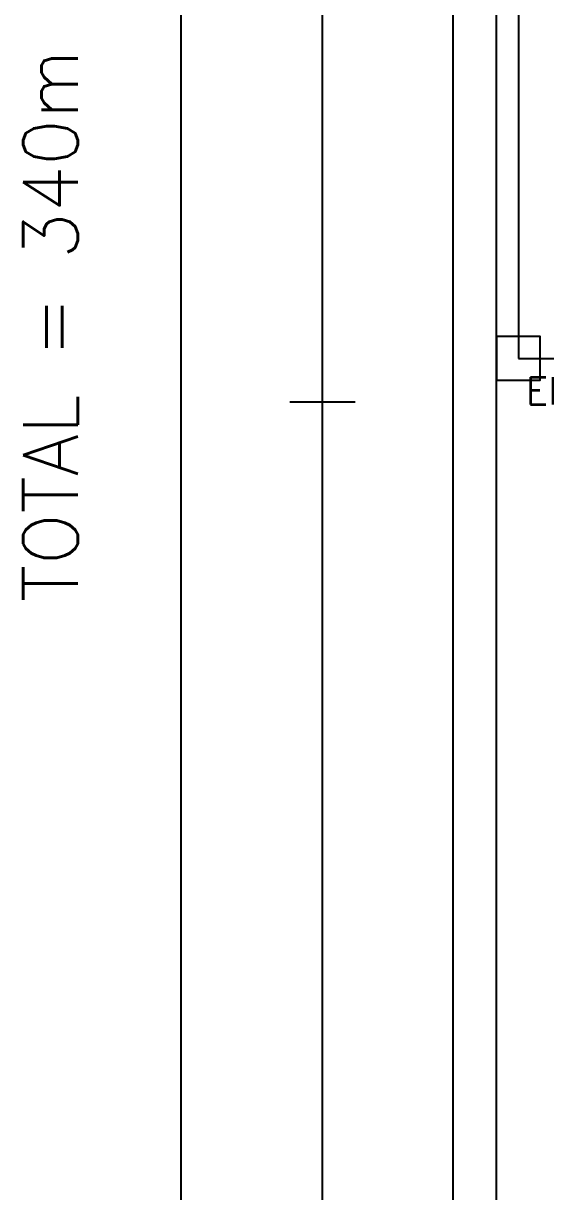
# Model space of a CAD drawing. Header units: metres. Extents: x -1021672 to -1021230, y -2826902 to -2826531.
# Drawn here: x -1021671.9 to -1021623.9, y -2826780.6 to -2826673.4 of the extents above; entities that cross this region are included whole.
import ezdxf
from ezdxf.enums import TextEntityAlignment as Align

# ---------------------------------------------------------------- set-up
doc = ezdxf.new("R2010")
doc.units = ezdxf.units.M
for name, color, linetype in [('C-BRDG-FOUNDATION', 2, 'Continuous'), ('DIMENSIONS', 2, 'Continuous'), ('IRRIG-FITTINGS', 1, 'Continuous'), ('IRRIG-MAIN', 4, 'Continuous'), ('PLOT-GRID', 8, 'Continuous'), ('TEXT-LABELS', 7, 'Continuous')]:
    doc.layers.add(name, color=color, linetype=linetype)
doc.styles.get("Standard").update_dxf_attribs({"font": 'simplex.shx'})

# ---------------------------------------------------------------- blocks, each defined once
blk = doc.blocks.new('*U82')
for p, q in [((0, 2000), (251966, 2000)), ((0, -2000), (251966, -2000))]:
    blk.add_line(p, q)

msp = doc.modelspace()

# ---------------------------------------------------------------- linework, layer by layer
at = {"layer": 'DIMENSIONS'}
for p, q in [((-1021657.44, -2826873.12), (-1021657.44, -2826533.12)), ((-1021644.44, -2826708.12), (-1021644.44, -2826603.12)), ((-1021647.44, -2826708.12), (-1021641.44, -2826708.12)), ((-1021647.44, -2826708.12), (-1021641.44, -2826708.12)), ((-1021644.44, -2826873.12), (-1021644.44, -2826708.12))]:
    msp.add_line(p, q, dxfattribs=at)
at = {"layer": 'IRRIG-FITTINGS'}
msp.add_lwpolyline([(-1021628.44, -2826706.12), (-1021624.44, -2826706.12), (-1021624.44, -2826702.12), (-1021628.44, -2826702.12)], close=True, dxfattribs=at)
at = {"layer": 'IRRIG-MAIN'}
for p, q in [((-1021626.44, -2826583.98), (-1021626.44, -2826704.12)), ((-1021626.44, -2826704.12), (-1021328.42, -2826704.12))]:
    msp.add_line(p, q, dxfattribs=at)
at = {"layer": 'PLOT-GRID'}
msp.add_line((-1021632.44, -2826869.12), (-1021632.44, -2826533.12), dxfattribs=at)

# ---------------------------------------------------------------- block references
at = {"layer": 'C-BRDG-FOUNDATION', "color": 2, "lineweight": 50, "xscale": -0.001, "yscale": 0.001, "zscale": 0.001, "rotation": 270}
msp.add_blockref('*U82', (-1021630.44, -2826864.09), dxfattribs=at)

# ---------------------------------------------------------------- texts
at = {"layer": 'DIMENSIONS'}
msp.add_text('TOTAL = 340m', height=5, rotation=90, dxfattribs=at).set_placement((-1021669.44, -2826701.12), align=Align.MIDDLE_CENTER)
at = {"layer": 'TEXT-LABELS'}
msp.add_text('Elbow Ø110', height=2.5, dxfattribs=at).set_placement((-1021615.94, -2826707.11), align=Align.MIDDLE_CENTER)

doc.saveas('drawing.dxf')
